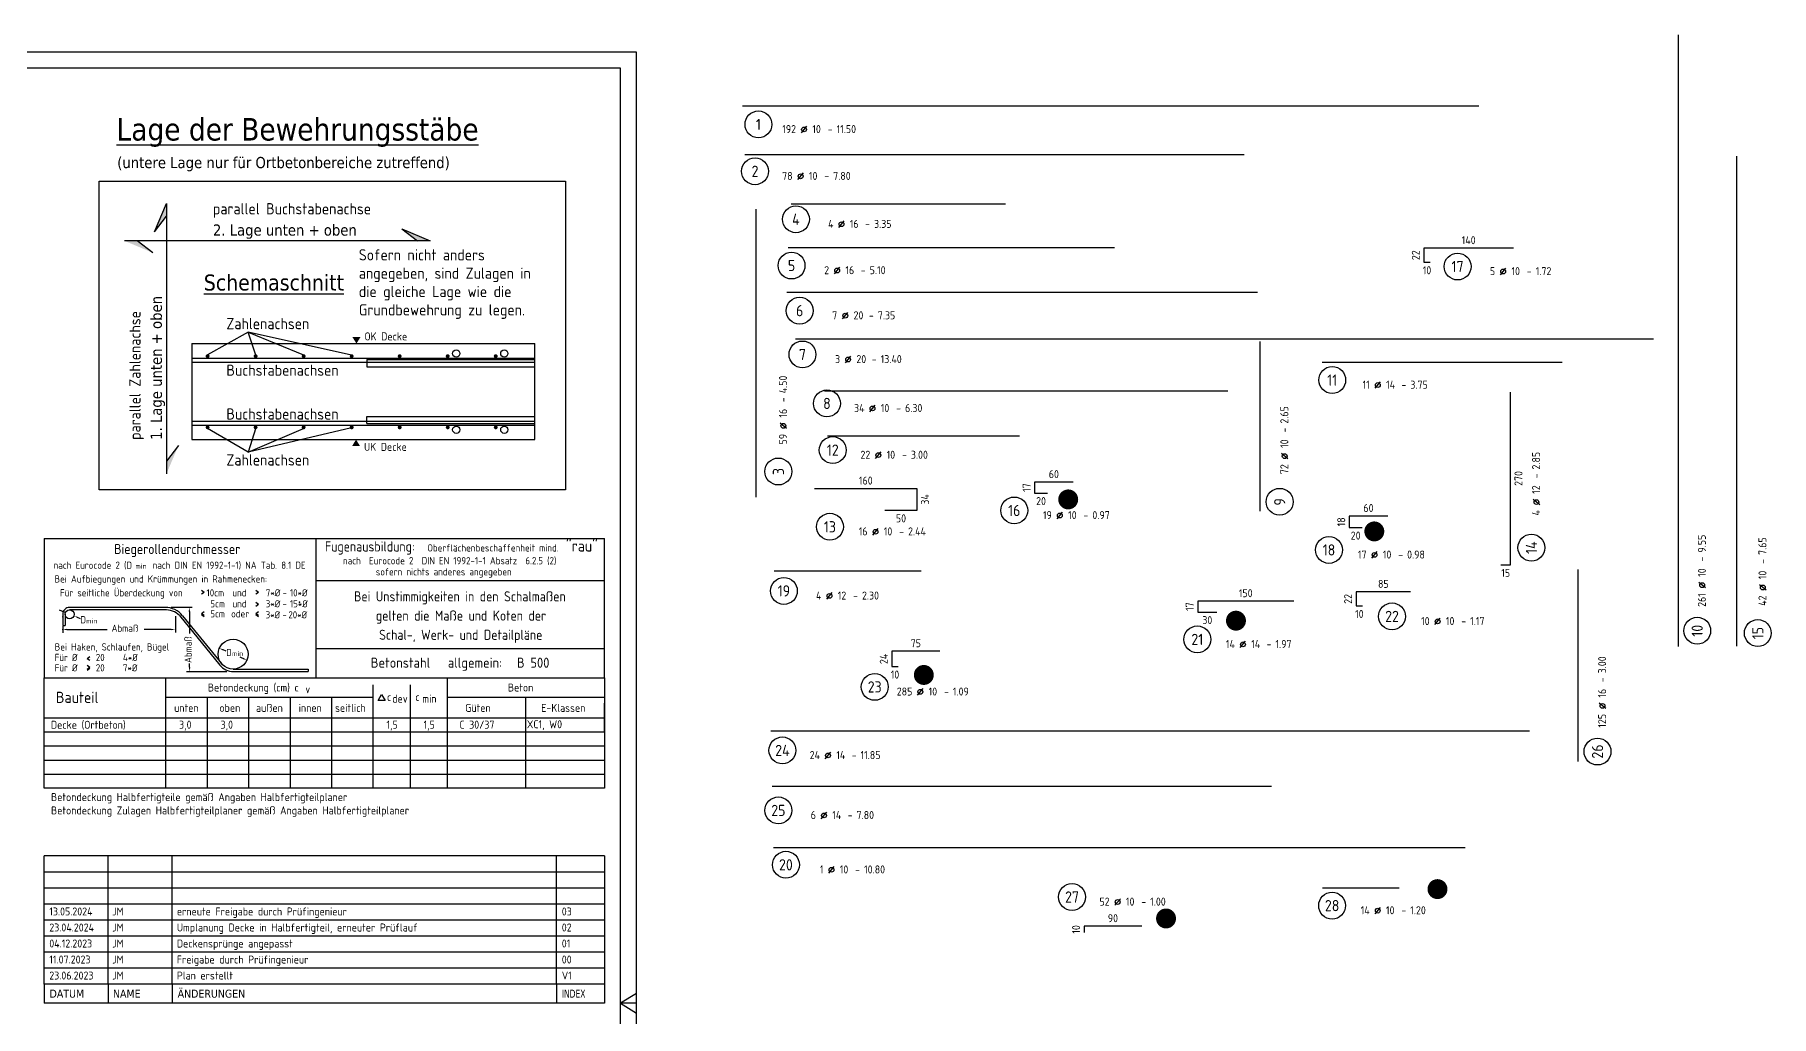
# Model space of a CAD drawing. Extents: x 0 to 77.2, y -0.6 to 30.
# Drawn here: x 50.05 to 77.17, y 14.65 to 29.97 of the extents above; entities that cross this region are included whole.
import ezdxf
from ezdxf.enums import TextEntityAlignment as Align

# ---------------------------------------------------------------- set-up
doc = ezdxf.new("R2010")
doc.units = 0
doc.header["$LTSCALE"] = 0.5
doc.linetypes.add('AUSGEZOGEN', pattern=[1000.01, 1000, 0.01])
for name, color, linetype in [('BET-ANS', 7, 'Continuous'), ('BETON', 7, 'Continuous'), ('HILFE', 7, 'Continuous'), ('koten', 7, 'Continuous'), ('OBJEKT', 7, 'Continuous'), ('RAHMEN', 7, 'Continuous'), ('RND', 7, 'Continuous'), ('STEMPEL', 7, 'Continuous'), ('TEXT', 7, 'Continuous')]:
    doc.layers.add(name, color=color, linetype=linetype)
doc.layers.add('NOPLOT', color=7, linetype='Continuous', plot=False)
doc.styles.add('helv', font='tahoma.ttf')
doc.styles.add('txt', font='isocp.shx')

# ---------------------------------------------------------------- blocks, each defined once
blk = doc.blocks.new('Plankopf-ER')
at = {"layer": 'RAHMEN', "color": 7, "linetype": 'Continuous'}
for p, q in [((-0.5, 4.6), (-18, 4.6)), ((-18, 4.1), (-18, 4.6)), ((-16, 4.1), (-16, 4.6)), ((-14, 4.1), (-14, 4.6)), ((-2, 4.1), (-2, 4.6)), ((-0.5, 4.6), (-0.5, 4.1)), ((-0.5, 4.1), (-18, 4.1)), ((-18, 3.6), (-18, 4.1)), ((-16, 3.6), (-16, 4.1)), ((-14, 3.6), (-14, 4.1)), ((-2, 3.6), (-2, 4.1)), ((-0.5, 4.1), (-0.5, 3.6)), ((-0.5, 3.6), (-18, 3.6)), ((-18, 3.1), (-18, 3.6)), ((-16, 3.1), (-16, 3.6)), ((-14, 3.1), (-14, 3.6)), ((-2, 3.1), (-2, 3.6)), ((-0.5, 3.6), (-0.5, 3.1)), ((-0.5, 3.1), (-18, 3.1)), ((-18, 2.6), (-18, 3.1)), ((-16, 2.6), (-16, 3.1)), ((-14, 2.6), (-14, 3.1)), ((-2, 2.6), (-2, 3.1)), ((-0.5, 3.1), (-0.5, 2.6)), ((-0.5, 2.6), (-18, 2.6)), ((-18, 2.1), (-18, 2.6)), ((-16, 2.1), (-16, 2.6)), ((-14, 2.1), (-14, 2.6)), ((-2, 2.1), (-2, 2.6)), ((-0.5, 2.6), (-0.5, 2.1)), ((-0.5, 2.1), (-18, 2.1)), ((-18, 1.6), (-18, 2.1)), ((-16, 1.6), (-16, 2.1)), ((-14, 1.6), (-14, 2.1)), ((-2, 1.6), (-2, 2.1)), ((-0.5, 2.1), (-0.5, 1.6)), ((-0.5, 1.6), (-18, 1.6)), ((-18, 1.1), (-18, 1.6)), ((-0.5, 1.1), (-18, 1.1)), ((-18, 0.6), (-18, 1.1)), ((-16, 1.1), (-16, 1.6)), ((-16, 0.6), (-16, 1.1)), ((-14, 1.1), (-14, 1.6)), ((-14, 0.6), (-14, 1.1)), ((-2, 1.1), (-2, 1.6)), ((-2, 0.6), (-2, 1.1)), ((-0.5, 1.6), (-0.5, 1.1)), ((-0.5, 1.1), (-0.5, 0.6)), ((-0.5, 0.6), (-18, 0.6)), ((-18, 0.6), (-18, 0)), ((-16, 0.6), (-16, 0)), ((-14, 0.6), (-14, 0)), ((-2, 0.6), (-2, 0)), ((-0.5, 0.6), (-0.5, 0)), ((-0.5, 0), (-18, 0))]:
    blk.add_line(p, q, dxfattribs=at)
at = {"layer": 'RAHMEN', "color": 7, "linetype": 'Continuous', "style": 'txt'}
for tag, p in [('INDEX-D8', (-17.841, 4.242)), ('INDEX-N8', (-15.876, 4.242)), ('INDEX-X8', (-13.857, 4.242)), ('INDEX8', (-1.833, 4.242)), ('INDEX-D7', (-17.841, 3.742)), ('INDEX-N7', (-15.876, 3.742)), ('INDEX-X7', (-13.857, 3.742)), ('INDEX7', (-1.833, 3.742)), ('INDEX-D6', (-17.841, 3.242)), ('INDEX-N6', (-15.876, 3.242)), ('INDEX-X6', (-13.857, 3.242)), ('INDEX6', (-1.833, 3.242)), ('INDEX-D5', (-17.841, 2.742)), ('INDEX-N5', (-15.876, 2.742)), ('INDEX-X5', (-13.857, 2.742)), ('INDEX5', (-1.833, 2.742)), ('INDEX-D4', (-17.841, 2.242)), ('INDEX-N4', (-15.876, 2.242)), ('INDEX-X4', (-13.857, 2.242)), ('INDEX4', (-1.833, 2.242)), ('INDEX-D3', (-17.841, 1.742)), ('INDEX-N3', (-15.876, 1.742)), ('INDEX-X3', (-13.857, 1.742)), ('INDEX3', (-1.833, 1.742)), ('INDEX-D2', (-17.841, 1.242)), ('INDEX-N2', (-15.876, 1.242)), ('INDEX-X2', (-13.857, 1.242)), ('INDEX2', (-1.833, 1.242)), ('INDEX-D1', (-17.841, 0.742)), ('INDEX-N1', (-15.876, 0.742)), ('INDEX-X1', (-13.857, 0.742)), ('INDEX1', (-1.833, 0.742))]:
    blk.add_attdef(tag, p, '', height=0.25, dxfattribs=at)
at = {"layer": 'STEMPEL', "color": 7, "linetype": 'Continuous', "style": 'helv'}
for s, p in [('DATUM', (-17.833, 0.176)), ('NAME', (-15.853, 0.176)), ('ÄNDERUNGEN', (-13.833, 0.176))]:
    blk.add_text(s, height=0.25, dxfattribs=at).set_placement(p)
at = {"layer": 'STEMPEL', "color": 7, "linetype": 'Continuous', "style": 'helv', "width": 0.8}
blk.add_text('INDEX', height=0.25, dxfattribs=at).set_placement((-1.833, 0.176))
blk = doc.blocks.new('okrd_o')
at = {"layer": 'koten', "color": 7, "linetype": 'Continuous'}
blk.add_solid([(-0.125, 0.202), (0.125, 0.202), (0, 0)], dxfattribs=at)
at = {"layer": 'koten', "style": 'txt'}
blk.add_attdef('OKRD', (0.25, 0.1), '', height=0.25, dxfattribs=at)
blk = doc.blocks.new('okrd_u')
at = {"layer": 'koten', "color": 7, "linetype": 'Continuous'}
blk.add_solid([(-0.125, -0.202), (0.125, -0.202), (0, 0)], dxfattribs=at)
at = {"layer": 'koten', "style": 'txt'}
blk.add_attdef('OKRD', (0.25, -0.35), '', height=0.25, dxfattribs=at)
blk = doc.blocks.new('RND_AUSZ')
at = {"layer": 'RND', "color": 7, "linetype": 'Continuous'}
blk.add_line((1.341, 0.262), (1.509, 0.466), dxfattribs=at)
at = {"layer": 'RND', "color": 1, "linetype": 'Continuous'}
blk.add_circle((0, 0.52), 0.42, dxfattribs=at)
at = {"layer": 'RND', "color": 7, "linetype": 'Continuous'}
blk.add_circle((1.425, 0.364), 0.075, dxfattribs=at)
at = {"layer": 'RND', "color": 7, "linetype": 'Continuous', "style": 'txt'}
blk.add_text('-', height=0.25, dxfattribs=at).set_placement((2.163, 0.25))
at = {"layer": 'RND', "color": 1, "linetype": 'Continuous', "style": 'txt'}
blk.add_attdef('POS', text='', height=0.35, dxfattribs=at).set_placement((0, 0.52), align=Align.MIDDLE)
at = {"layer": 'RND', "color": 7, "linetype": 'Continuous', "style": 'txt'}
for tag, p in [('WIEOFT', (-0.536, 0.25)), ('STK', (1.174, 0.25))]:
    blk.add_attdef(tag, text='', height=0.25, dxfattribs=at).set_placement(p, align=Align.RIGHT)
for tag, p in [('DS', (1.683, 0.25)), ('LANG', (2.441, 0.25)), ('TEXT', (3.669, 0.25))]:
    blk.add_attdef(tag, p, '', height=0.25, dxfattribs=at)
blk = doc.blocks.new('A1-35-0')
at = {"layer": 'RAHMEN'}
for p, q in [((118.9, 59.4), (0, 59.4)), ((118.9, 0), (118.9, 59.4))]:
    blk.add_line(p, q, dxfattribs=at)
at = {"layer": 'RAHMEN', "color": 5}
for p, q in [((118.4, 58.9), (2, 58.9)), ((118.4, 0.5), (118.4, 58.9))]:
    blk.add_line(p, q, dxfattribs=at)
at = {"layer": 'RAHMEN', "color": 7, "linetype": 'Continuous'}
for p, q in [((118.9, 30.01), (118.4, 29.7)), ((118.4, 29.7), (118.9, 29.39))]:
    blk.add_line(p, q, dxfattribs=at)

msp = doc.modelspace()

# ---------------------------------------------------------------- linework, layer by layer
at = {"layer": 'BETON', "color": 6, "linetype": 'AUSGEZOGEN'}
for p, q in [((52.5068, 25.1507), (57.8621, 25.1507)), ((52.5068, 23.6507), (57.8621, 23.6507))]:
    msp.add_line(p, q, dxfattribs=at)
at = {"layer": 'HILFE', "color": 102, "linetype": 'AUSGEZOGEN'}
for p, q in [((53.3871, 25.3307), (52.7522, 24.9742)), ((54.9988, 24.9677), (53.3871, 25.3307)), ((53.3871, 25.3307), (54.251, 24.9742)), ((53.5064, 24.9677), (53.3871, 25.3307)), ((53.3871, 23.4565), (52.7522, 23.8273)), ((54.9988, 23.8338), (53.3871, 23.4565)), ((53.5064, 23.8338), (53.3871, 23.4565)), ((53.3871, 23.4565), (54.251, 23.8273))]:
    msp.add_line(p, q, dxfattribs=at)
at = {"layer": 'NOPLOT', "color": 191, "linetype": 'AUSGEZOGEN'}
for p, q in [((52.5068, 25.1507), (52.5068, 23.6507)), ((57.8621, 23.6507), (57.8621, 25.1507))]:
    msp.add_line(p, q, dxfattribs=at)
at = {"layer": 'NOPLOT', "color": 191, "linetype": 'Continuous', "const_width": 0.1557}
for points in [[(66.1933, 22.6396, 1), (66.1933, 22.7953, 1)], [(70.9743, 22.14, 1), (70.9743, 22.2956, 1)], [(68.8135, 20.7461, 1), (68.8135, 20.9018, 1)], [(63.9382, 19.8989, 1), (63.9382, 20.0545, 1)], [(71.9611, 16.5551, 1), (71.9611, 16.7107, 1)], [(67.7215, 16.0966, 1), (67.7215, 16.2523, 1)]]:
    msp.add_lwpolyline(points, format="xyb", close=True, dxfattribs=at)
at = {"layer": 'RAHMEN', "color": 5, "linetype": 'Continuous'}
for p, q in [((50.2, 22.1091), (58.95, 22.1091)), ((50.2, 22.1091), (50.2, 19.9301)), ((54.4492, 19.9301), (54.4492, 22.1091)), ((58.95, 19.9301), (58.95, 22.1091)), ((58.95, 19.0765), (58.95, 19.5388))]:
    msp.add_line(p, q, dxfattribs=at)
at = {"layer": 'RAHMEN', "color": 7, "linetype": 'AUSGEZOGEN'}
for p, q in [((54.4492, 21.4516), (58.95, 21.4516)), ((52.6981, 21.2664), (52.6544, 21.297)), ((52.6981, 21.2664), (52.6544, 21.2358)), ((53.548, 21.2664), (53.5043, 21.297)), ((53.548, 21.2664), (53.5043, 21.2358)), ((52.6544, 20.9386), (52.6981, 20.9691)), ((52.6544, 20.9386), (52.6981, 20.908)), ((52.6544, 20.9192), (52.6981, 20.8886)), ((53.5043, 20.9386), (53.548, 20.9691)), ((53.5043, 20.9386), (53.548, 20.908)), ((53.5043, 20.9192), (53.548, 20.8886)), ((53.5485, 21.0767), (53.5048, 21.1072)), ((53.5485, 21.0767), (53.5048, 21.0461)), ((54.4492, 20.3877), (58.95, 20.3877)), ((50.8694, 20.2358), (50.9131, 20.2663)), ((50.8694, 20.2358), (50.9131, 20.2052)), ((50.9131, 20.0949), (50.8694, 20.1255)), ((50.9131, 20.0949), (50.8694, 20.0643)), ((50.9131, 20.0755), (50.8694, 20.0449)), ((50.2, 19.3075), (58.95, 19.3075)), ((50.2, 19.0875), (58.95, 19.0875)), ((50.2, 18.8675), (58.95, 18.8675)), ((50.2, 18.6475), (58.95, 18.6475)), ((50.2, 18.4275), (58.95, 18.4275))]:
    msp.add_line(p, q, dxfattribs=at)
at = {"layer": 'RAHMEN', "color": 7, "linetype": 'Continuous'}
for p, q in [((50.5297, 20.9504), (50.4364, 20.9863)), ((50.4894, 20.9246), (50.4894, 20.7475)), ((50.5248, 20.9246), (50.5248, 20.7475)), ((52.0912, 21.0309), (50.5957, 21.0309)), ((52.0785, 20.9955), (50.5957, 20.9955)), ((52.1826, 21.0343), (52.5088, 21.0343)), ((52.2493, 20.8949), (52.2493, 20.6415)), ((52.3137, 20.9062), (52.9437, 20.1309)), ((52.3622, 20.902), (52.9684, 20.1559)), ((52.4665, 20.9669), (52.4665, 20.626)), ((50.4894, 20.7475), (50.5248, 20.7475)), ((50.4894, 20.7361), (50.4894, 20.6357)), ((50.5569, 20.6865), (51.1851, 20.6865)), ((50.7155, 20.8789), (50.7625, 20.8608)), ((52.1818, 20.6865), (51.7634, 20.6865)), ((53.0411, 20.3482), (52.9972, 20.3671)), ((52.471, 20.0965), (52.471, 20.1556)), ((53.3032, 20.2352), (53.2623, 20.2529)), ((52.1007, 18.2334), (52.1007, 19.9301)), ((52.4198, 20.029), (53.0532, 20.029)), ((53.1532, 20.0671), (54.3225, 20.0666)), ((53.1532, 20.0312), (54.3225, 20.0312)), ((54.3225, 20.0666), (54.3225, 20.0312)), ((55.3398, 18.2075), (55.3398, 19.8205)), ((55.9191, 18.2075), (55.9191, 19.8205)), ((56.4984, 18.2075), (56.4984, 19.9301)), ((52.7485, 18.2075), (52.7485, 19.6281)), ((53.3963, 18.2075), (53.3963, 19.6281)), ((54.0442, 18.2075), (54.0442, 19.6281)), ((54.692, 18.2075), (54.692, 19.6281)), ((57.7242, 18.2075), (57.7242, 19.6281)), ((52.1007, 18.2075), (52.1007, 19.3075)), ((55.3398, 18.2075), (55.3398, 19.3075)), ((59.45, 14.85), (59.2, 14.85))]:
    msp.add_line(p, q, dxfattribs=at)
at = {"layer": 'RAHMEN', "color": 1, "linetype": 'Continuous'}
for p, q in [((52.1007, 19.6281), (55.3398, 19.6281)), ((56.4984, 19.6281), (58.95, 19.6281))]:
    msp.add_line(p, q, dxfattribs=at)
at = {"layer": 'RAHMEN', "color": 5, "linetype": 'AUSGEZOGEN'}
for points in [[(51.0566, 27.6891), (58.3422, 27.6891), (58.3422, 22.8672), (51.0566, 22.8672)], [(50.2, 19.9301), (58.95, 19.9301), (58.95, 18.2075), (50.2, 18.2075)]]:
    msp.add_lwpolyline(points, close=True, dxfattribs=at)
at = {"layer": 'RAHMEN', "color": 1, "linetype": 'Continuous'}
msp.add_lwpolyline([(55.4686, 19.6727), (55.5231, 19.5783), (55.4141, 19.5783)], close=True, dxfattribs=at)
at = {"layer": 'RAHMEN', "color": 7, "linetype": 'Continuous'}
for centre, radius in [((50.5957, 20.9246), 0.0709), ((53.1502, 20.3012), 0.2341)]:
    msp.add_circle(centre, radius, dxfattribs=at)
for centre, radius, start, end in [((50.5957, 20.9246), 0.1063, 89.99998, 180), ((52.0785, 20.6412), 0.3543, 48.41068, 90), ((52.0912, 20.6818), 0.3491, 39.09564, 90), ((53.1532, 20.3012), 0.27, 219.09564, 270)]:
    msp.add_arc(centre, radius, start, end, dxfattribs=at)
for p in [(54.1875, 21.1118), (50.4894, 20.8837), (50.4894, 20.6865), (52.9353, 20.3939), (53.3651, 20.2085)]:
    msp.add_point(p, dxfattribs=at)
for points in [[(50.4776, 20.9611), (50.4839, 20.9774), (50.5297, 20.9504)], [(50.7123, 20.8708), (50.7186, 20.8871), (50.6666, 20.8978)], [(52.4777, 20.9669), (52.4552, 20.9669), (52.4665, 21.0344)], [(50.5569, 20.6753), (50.5569, 20.6978), (50.4894, 20.6865)], [(52.1818, 20.6753), (52.1818, 20.6978), (52.2493, 20.6865)], [(52.9928, 20.3568), (53.0017, 20.3775), (52.9353, 20.3939)], [(52.4822, 20.0965), (52.4597, 20.0965), (52.471, 20.029)], [(53.2987, 20.2249), (53.3076, 20.2456), (53.3651, 20.2085)]]:
    msp.add_solid(points, dxfattribs=at)
at = {"layer": 'RND', "color": 1, "linetype": 'AUSGEZOGEN'}
for p, q in [((55.2369, 24.9011), (55.2369, 24.7881)), ((55.2369, 23.9004), (55.2369, 24.0134))]:
    msp.add_line(p, q, dxfattribs=at)
for points in [[(75.7203, 29.9731), (75.7203, 20.4231)], [(61.1086, 28.8611), (72.6086, 28.8611)], [(61.143, 28.1013), (68.943, 28.1013)], [(76.6287, 28.0756), (76.6287, 20.4256)], [(61.3197, 22.7502), (61.3197, 27.2502)], [(61.866, 27.334), (65.216, 27.334)], [(66.9176, 26.6445), (61.8176, 26.6445)], [(73.1475, 26.6405), (71.7475, 26.6405), (71.7475, 26.4205), (71.8475, 26.4205)], [(69.1491, 25.9498), (61.7991, 25.9498)], [(61.9357, 25.2261), (75.3357, 25.2261)], [(69.1862, 25.1848), (69.1862, 22.5348)], [(52.5068, 24.9223), (57.8621, 24.9223)], [(52.5068, 24.8623), (57.8621, 24.8623)], [(55.2369, 24.9011), (57.8621, 24.9011)], [(55.2369, 24.7881), (57.8621, 24.7881)], [(70.1582, 24.8615), (73.9082, 24.8615)], [(62.3859, 24.413), (68.6859, 24.413)], [(72.9512, 21.6948), (73.1012, 21.6948), (73.1012, 24.3948)], [(52.5068, 23.9392), (57.8621, 23.9392)], [(52.5068, 23.8792), (57.8621, 23.8792)], [(55.2369, 24.0134), (57.8621, 24.0134)], [(55.2369, 23.9004), (57.8621, 23.9004)], [(62.4342, 23.7116), (65.4342, 23.7116)], [(62.2317, 22.8866), (63.8317, 22.8866), (63.8317, 22.5466), (63.3317, 22.5466)], [(66.2691, 22.987), (65.6691, 22.987), (65.6691, 22.817), (65.8691, 22.817)], [(71.183, 22.4576), (70.583, 22.4576), (70.583, 22.2776), (70.783, 22.2776)], [(61.5991, 21.6051), (63.8991, 21.6051)], [(74.157, 18.6248), (74.157, 21.6248)], [(71.5403, 21.2741), (70.6903, 21.2741), (70.6903, 21.0541), (70.7903, 21.0541)], [(69.7157, 21.1285), (68.2157, 21.1285), (68.2157, 20.9585), (68.5157, 20.9585)], [(64.1879, 20.347), (63.4379, 20.347), (63.4379, 20.107), (63.5379, 20.107)], [(73.3977, 19.1), (61.5477, 19.1)], [(69.3702, 18.2348), (61.5702, 18.2348)], [(61.5918, 17.2811), (72.3918, 17.2811)], [(70.1629, 16.6541), (71.3629, 16.6541)], [(67.3416, 16.0536), (66.4416, 16.0536), (66.4416, 15.9536)]]:
    msp.add_lwpolyline(points, dxfattribs=at)
at = {"layer": 'RND', "color": 7, "linetype": 'AUSGEZOGEN', "const_width": 0.03}
for points in [[(52.7369, 24.9548, 1), (52.7669, 24.9548, 1)], [(53.4869, 24.9548, 1), (53.5169, 24.9548, 1)], [(54.2369, 24.9548, 1), (54.2669, 24.9548, 1)], [(54.9869, 24.9548, 1), (55.0169, 24.9548, 1)], [(55.7369, 24.9548, 1), (55.7669, 24.9548, 1)], [(56.4869, 24.9548, 1), (56.5169, 24.9548, 1)], [(57.2369, 24.9548, 1), (57.2669, 24.9548, 1)], [(52.7369, 23.8432, 1), (52.7669, 23.8432, 1)], [(53.4869, 23.8432, 1), (53.5169, 23.8432, 1)], [(54.2369, 23.8432, 1), (54.2669, 23.8432, 1)], [(54.9869, 23.8432, 1), (55.0169, 23.8432, 1)], [(55.7369, 23.8432, 1), (55.7669, 23.8432, 1)], [(56.4869, 23.8432, 1), (56.5169, 23.8432, 1)], [(57.2369, 23.8432, 1), (57.2669, 23.8432, 1)]]:
    msp.add_lwpolyline(points, format="xyb", close=True, dxfattribs=at)
at = {"layer": 'RND', "color": 1, "linetype": 'AUSGEZOGEN'}
for centre in [(56.6358, 24.9957), (57.3858, 24.9957), (56.6358, 23.8058), (57.3858, 23.8058)]:
    msp.add_circle(centre, 0.0565, dxfattribs=at)
at = {"layer": 'TEXT', "color": 1, "linetype": 'AUSGEZOGEN'}
for points in [[(51.9237, 26.894), (52.1102, 27.3364), (52.1102, 23.1187)], [(51.9237, 26.894), (52.1102, 27.1426)], [(55.7831, 26.941), (56.2256, 26.7545), (51.4553, 26.7545)], [(55.7831, 26.941), (56.0318, 26.7545)], [(51.8978, 26.568), (51.6491, 26.7545)], [(52.2968, 23.5611), (52.1102, 23.3125)]]:
    msp.add_lwpolyline(points, dxfattribs=at)
for points in [[(51.9237, 26.894), (52.1102, 27.3364), (52.1102, 27.1426)], [(55.7831, 26.941), (56.2256, 26.7545), (56.0318, 26.7545)], [(51.8978, 26.568), (51.4553, 26.7545), (51.6491, 26.7545)], [(52.2968, 23.5611), (52.1102, 23.1187), (52.1102, 23.3125)]]:
    msp.add_solid(points, dxfattribs=at)

# ---------------------------------------------------------------- block references
at = {"layer": 'BET-ANS', "xscale": 0.5, "yscale": 0.5, "zscale": 0.5}
msp.add_blockref('Plankopf-ER', (59.2, 14.85), dxfattribs=at).add_auto_attribs({'INDEX1': 'V1', 'INDEX-N1': 'JM', 'INDEX-D1': '23.06.2023', 'INDEX-X1': 'Plan erstellt', 'INDEX2': '00', 'INDEX-N2': 'JM', 'INDEX-D2': '11.07.2023', 'INDEX-X2': 'Freigabe durch Prüfingenieur', 'INDEX3': '01', 'INDEX-N3': 'JM', 'INDEX-D3': '04.12.2023', 'INDEX-X3': 'Deckensprünge angepasst', 'INDEX4': '02', 'INDEX-N4': 'JM', 'INDEX-D4': '23.04.2024', 'INDEX-X4': 'Umplanung Decke in Halbfertigteil, erneuter Prüflauf', 'INDEX5': '03', 'INDEX-N5': 'JM', 'INDEX-D5': '13.05.2024', 'INDEX-X5': 'erneute Freigabe durch Prüfingenieur'})
at = {"layer": 'koten', "color": 102, "linetype": 'AUSGEZOGEN', "xscale": 0.5, "yscale": 0.5, "zscale": 0.5}
for name, p, values in [('okrd_o', (55.0768, 25.1507), {'OKRD': 'OK Decke'}), ('okrd_u', (55.0704, 23.6507), {'OKRD': 'UK Decke'})]:
    msp.add_blockref(name, p, dxfattribs=at).add_auto_attribs(values)
at = {"layer": 'RAHMEN', "color": 7, "linetype": 'AUSGEZOGEN', "xscale": 0.5, "yscale": 0.5, "zscale": 0.5}
msp.add_blockref('A1-35-0', (0, 0), dxfattribs=at)
at = {"layer": 'RND', "color": 7, "linetype": 'AUSGEZOGEN', "xscale": 0.5, "yscale": 0.5, "zscale": 0.5}
for p, values in [((61.3553, 28.3125), {'POS': '1', 'STK': '192', 'DS': '10', 'LANG': '11.50'}), ((61.3019, 27.5813), {'POS': '2', 'STK': '78', 'DS': '10', 'LANG': '7.80'}), ((61.8723, 26.1094), {'POS': '5', 'STK': '2', 'DS': '16', 'LANG': '5.10'}), ((62.0431, 24.7209), {'POS': '7', 'STK': '3', 'DS': '20', 'LANG': '13.40'}), ((61.6667, 17.6018), {'POS': '25', 'STK': '6', 'DS': '14', 'LANG': '7.80'}), ((61.7841, 16.7528), {'POS': '20', 'STK': '1', 'DS': '10', 'LANG': '10.80'})]:
    msp.add_blockref('RND_AUSZ', p, dxfattribs=at).add_auto_attribs(values)
at = {"layer": 'RND', "color": 1, "linetype": 'AUSGEZOGEN', "xscale": 0.5, "yscale": 0.5, "zscale": 0.5}
for p, values in [((61.9404, 26.8322), {'POS': '4', 'STK': '4', 'DS': '16', 'LANG': '3.35'}), ((72.2749, 26.0942), {'POS': '17', 'STK': '5', 'DS': '10', 'LANG': '1.72'}), ((61.9989, 25.4046), {'POS': '6', 'STK': '7', 'DS': '20', 'LANG': '7.35'}), ((62.5155, 23.2276), {'POS': '12', 'STK': '22', 'DS': '10', 'LANG': '3.00'}), ((65.3505, 22.285), {'POS': '16', 'STK': '19', 'DS': '10', 'LANG': '0.97'}), ((62.4718, 22.0308), {'POS': '13', 'STK': '16', 'DS': '10', 'LANG': '2.44'}), ((70.2662, 21.6691), {'POS': '18', 'STK': '17', 'DS': '10', 'LANG': '0.98'}), ((61.7522, 21.0288), {'POS': '19', 'STK': '4', 'DS': '12', 'LANG': '2.30'}), ((71.251, 20.6311), {'POS': '22', 'STK': '10', 'DS': '10', 'LANG': '1.17'}), ((68.2101, 20.272), {'POS': '21', 'STK': '14', 'DS': '14', 'LANG': '1.97'}), ((63.1715, 19.5305), {'POS': '23', 'STK': '285', 'DS': '10', 'LANG': '1.09'}), ((61.7294, 18.5383), {'POS': '24', 'STK': '24', 'DS': '14', 'LANG': '11.85'}), ((66.2532, 16.25), {'POS': '27', 'STK': '52', 'DS': '10', 'LANG': '1.00'})]:
    msp.add_blockref('RND_AUSZ', p, dxfattribs=at).add_auto_attribs(values)
at = {"layer": 'RND', "color": 191, "linetype": 'AUSGEZOGEN', "xscale": 0.5, "yscale": 0.5, "zscale": 0.5}
for p, values in [((70.3167, 24.3213), {'POS': '11', 'STK': '11', 'DS': '14', 'LANG': '3.75'}), ((62.4248, 23.9563), {'POS': '8', 'STK': '34', 'DS': '10', 'LANG': '6.30'}), ((70.3153, 16.1153), {'POS': '28', 'STK': '14', 'DS': '10', 'LANG': '1.20'})]:
    msp.add_blockref('RND_AUSZ', p, dxfattribs=at).add_auto_attribs(values)
at = {"layer": 'RND', "color": 1, "linetype": 'AUSGEZOGEN', "xscale": 0.5, "yscale": 0.5, "zscale": 0.5, "rotation": 90}
for p, values in [((61.9265, 23.1534), {'POS': '3', 'STK': '59', 'DS': '16', 'LANG': '4.50'}), ((69.7567, 22.6801), {'POS': '9', 'STK': '72', 'DS': '10', 'LANG': '2.65'}), ((76.2776, 20.6669), {'POS': '10', 'STK': '261', 'DS': '10', 'LANG': '9.55'}), ((77.2243, 20.6304), {'POS': '15', 'STK': '42', 'DS': '10', 'LANG': '7.65'}), ((74.7203, 18.7811), {'POS': '26', 'STK': '125', 'DS': '16', 'LANG': '3.00'})]:
    msp.add_blockref('RND_AUSZ', p, dxfattribs=at).add_auto_attribs(values)
at = {"layer": 'RND', "color": 7, "linetype": 'AUSGEZOGEN', "xscale": 0.5, "yscale": 0.5, "zscale": 0.5, "rotation": 90}
msp.add_blockref('RND_AUSZ', (73.6884, 21.9637), dxfattribs=at).add_auto_attribs({'POS': '14', 'STK': '4', 'DS': '12', 'LANG': '2.85'})

# ---------------------------------------------------------------- texts
at = {"layer": 'NOPLOT', "color": 7, "linetype": 'AUSGEZOGEN', "style": 'txt'}
for p in [(65.5441, 22.902), (68.0907, 21.0435)]:
    msp.add_text('17', height=0.125, rotation=90, dxfattribs=at).set_placement(p, align=Align.MIDDLE)
for s, p in [('150', (68.9657, 21.2535)), ('30', (68.3657, 20.8335))]:
    msp.add_text(s, height=0.125, dxfattribs=at).set_placement(p, align=Align.MIDDLE)
at = {"layer": 'OBJEKT', "color": 7, "linetype": 'AUSGEZOGEN', "style": 'txt'}
msp.add_text('60', height=0.125, dxfattribs=at).set_placement((65.9691, 23.112), align=Align.MIDDLE)
at = {"layer": 'RAHMEN', "color": 1, "linetype": 'Continuous', "style": 'txt', "width": 0.95}
for s, p in [('Biegerollendurchmesser', (52.2779, 21.8648)), ('Fugenausbildung:', (55.286, 21.9043)), ('Bei Unstimmigkeiten in den Schalmaßen', (56.6925, 21.125)), ('gelten die Maße und Koten der', (56.7095, 20.825)), ('Schal-, Werk- und Detailpläne', (56.7059, 20.525))]:
    msp.add_text(s, height=0.1575, dxfattribs=at).set_placement(p, align=Align.CENTER)
at = {"layer": 'RAHMEN', "color": 7, "linetype": 'Continuous', "style": 'txt'}
for s, p in [('Oberflächenbeschaffenheit mind.', (56.1845, 21.9043)), ('nach  Eurocode 2  DIN EN 1992-1-1 Absatz  6.2.5 (2)', (54.8662, 21.7044)), ('Bei Aufbiegungen und Krümmungen in Rahmenecken:', (50.3618, 21.4196)), ('sofern nichts anderes angegeben', (55.3795, 21.5312)), ('10cm', (52.735, 21.2034)), ('und', (53.1393, 21.2034)), ('7*%%C', (53.661, 21.2034)), ('-', (53.9225, 21.2034)), ('10*%%C', (54.0374, 21.2034)), ('D', (50.7646, 20.7822)), ('5cm', (52.7944, 20.8756)), ('5cm', (52.7954, 21.0315)), ('oder', (53.1191, 20.8756)), ('und', (53.1398, 21.0315)), ('3*%%C', (53.6581, 20.8597)), ('3*%%C', (53.6595, 21.0315)), ('-', (53.9196, 20.8597)), ('-', (53.921, 21.0315)), ('20*%%C', (54.0129, 20.8597)), ('15*%%C', (54.0374, 21.0315)), ('Abmaß', (51.2526, 20.6501)), ('Bei Haken, Schlaufen, Bügel', (50.364, 20.3578)), ('D', (53.0418, 20.2717)), ('Für %%C', (50.3637, 20.1939)), ('Für %%C', (50.3639, 20.0319)), ('20', (51.0057, 20.1939)), ('20', (51.0059, 20.0319)), ('4*%%C', (51.4296, 20.1939)), ('7*%%C', (51.4296, 20.0319))]:
    msp.add_text(s, height=0.1125, dxfattribs=at).set_placement(p)
msp.add_text('nach Eurocode 2 (D     nach DIN EN 1992-1-1) NA Tab. 8.1 DE', height=0.1125, dxfattribs=at).set_placement((52.314, 21.6338), align=Align.CENTER)
msp.add_text('Für seitliche Überdeckung von', height=0.1125, dxfattribs=at).set_placement((52.3627, 21.2034), align=Align.RIGHT)
msp.add_text('Abmaß', height=0.1125, rotation=90, dxfattribs=at).set_placement((52.5029, 20.1642))
at = {"layer": 'RAHMEN', "color": 1, "linetype": 'Continuous', "style": 'txt'}
for s, height, p in [('Betonstahl', 0.1575, (55.3007, 20.0891)), ('allgemein:', 0.1575, (56.5041, 20.0891)), ('B 500 ', 0.1575, (57.5828, 20.0891)), ('Betondeckung (cm) c', 0.125, (52.7563, 19.7182)), ('Beton', 0.125, (57.4426, 19.7182)), ('Bauteil', 0.175, (50.3827, 19.5398)), ('v', 0.125, (54.278, 19.6917)), ('c', 0.125, (55.5547, 19.5699)), ('dev', 0.125, (55.6362, 19.5435)), ('c', 0.125, (55.9969, 19.5699)), ('min', 0.125, (56.1055, 19.5435))]:
    msp.add_text(s, height=height, dxfattribs=at).set_placement(p)
at = {"layer": 'RND', "color": 7, "linetype": 'AUSGEZOGEN', "style": 'txt'}
for s, p in [('22', (71.6225, 26.5305)), ('270', (73.2262, 23.0448)), ('34', (63.9567, 22.7166)), ('17', (65.5441, 22.902)), ('18', (70.458, 22.3676)), ('22', (70.5653, 21.1641)), ('24', (63.3129, 20.227)), ('10', (66.3166, 16.0036))]:
    msp.add_text(s, height=0.125, rotation=90, dxfattribs=at).set_placement(p, align=Align.MIDDLE)
for s, p in [('140', (72.4475, 26.7655)), ('10', (71.7975, 26.2955)), ('160', (63.0317, 23.0116)), ('60', (65.9691, 23.112)), ('20', (65.7691, 22.692)), ('60', (70.883, 22.5826)), ('50', (63.5817, 22.4216)), ('20', (70.683, 22.1526)), ('85', (71.1153, 21.3991)), ('15', (73.0262, 21.5698)), ('10', (70.7403, 20.9291)), ('75', (63.8129, 20.472)), ('10', (63.4879, 19.982)), ('90', (66.8916, 16.1786))]:
    msp.add_text(s, height=0.125, dxfattribs=at).set_placement(p, align=Align.MIDDLE)
at = {"layer": 'TEXT', "color": 5, "linetype": 'AUSGEZOGEN', "style": 'helv'}
msp.add_text('%%uLage der Bewehrungsstäbe', height=0.35, dxfattribs=at).set_placement((51.3297, 28.3216))
at = {"layer": 'TEXT', "color": 1, "linetype": 'AUSGEZOGEN'}
for s, style, p in [('(untere Lage nur für Ortbetonbereiche zutreffend)', 'helv', (51.3399, 27.8899)), ('parallel Buchstabenachse', 'txt', (52.8345, 27.169)), ('2. Lage unten + oben', 'helv', (52.8345, 26.8365)), ('Sofern nicht anders', 'txt', (55.1138, 26.449)), ('angegeben, sind Zulagen in', 'txt', (55.1138, 26.1627)), ('die gleiche Lage wie die', 'txt', (55.1138, 25.8764)), ('Zahlenachsen', 'txt', (53.0454, 25.3747)), ('Grundbewehrung zu legen.', 'txt', (55.1138, 25.59)), ('Buchstabenachsen', 'txt', (53.0454, 24.648)), ('Buchstabenachsen', 'txt', (53.0454, 23.9641)), ('Zahlenachsen', 'txt', (53.0454, 23.2463))]:
    msp.add_text(s, height=0.175, dxfattribs=dict(at, style=style)).set_placement(p)
at = {"layer": 'TEXT', "color": 6, "linetype": 'AUSGEZOGEN', "style": 'helv'}
msp.add_text('%%uSchemaschnitt', height=0.25, dxfattribs=at).set_placement((52.693, 25.9793))
at = {"layer": 'TEXT', "color": 1, "linetype": 'AUSGEZOGEN'}
for s, style, p in [('1. Lage unten + oben', 'helv', (52.0376, 23.6466)), ('parallel Zahlenachse', 'txt', (51.705, 23.6466))]:
    msp.add_text(s, height=0.175, rotation=90, dxfattribs=dict(at, style=style)).set_placement(p)
at = {"layer": 'TEXT', "color": 1, "style": 'txt'}
msp.add_text('"rau"', height=0.175, dxfattribs=at).set_placement((58.3494, 21.9039))
at = {"layer": 'TEXT', "color": 7, "linetype": 'AUSGEZOGEN', "style": 'txt'}
for s, height, p in [('min', 0.08016, (51.6237, 21.6361)), ('min', 0.08016, (50.8552, 20.7808)), ('min', 0.08016, (53.1324, 20.2704)), ('Decke (Ortbeton)', 0.125, (50.3044, 19.1359)), ('unten', 0.125, (52.2288, 19.4)), ('3,0', 0.125, (52.3064, 19.1378)), ('oben', 0.125, (52.9363, 19.4)), ('3,0', 0.125, (52.9542, 19.1378)), ('außen', 0.125, (53.5077, 19.4)), ('innen', 0.125, (54.1743, 19.4)), ('seitlich', 0.125, (54.742, 19.4)), ('1,5', 0.125, (55.5454, 19.1378)), ('1,5', 0.125, (56.1247, 19.1378)), ('C 30/37', 0.125, (56.6855, 19.1378)), ('Güten', 0.125, (56.7763, 19.4)), ('XC1, W0', 0.125, (57.7386, 19.1446)), ('E-Klassen', 0.125, (57.9639, 19.4)), ('Betondeckung Halbfertigteile gemäß Angaben Halbfertigteilplaner', 0.125, (50.3067, 18.0077)), ('Betondeckung Zulagen Halbfertigteilplaner gemäß Angaben Halbfertigteilplaner', 0.125, (50.3067, 17.7992))]:
    msp.add_text(s, height=height, dxfattribs=at).set_placement(p)

doc.saveas('drawing.dxf')
